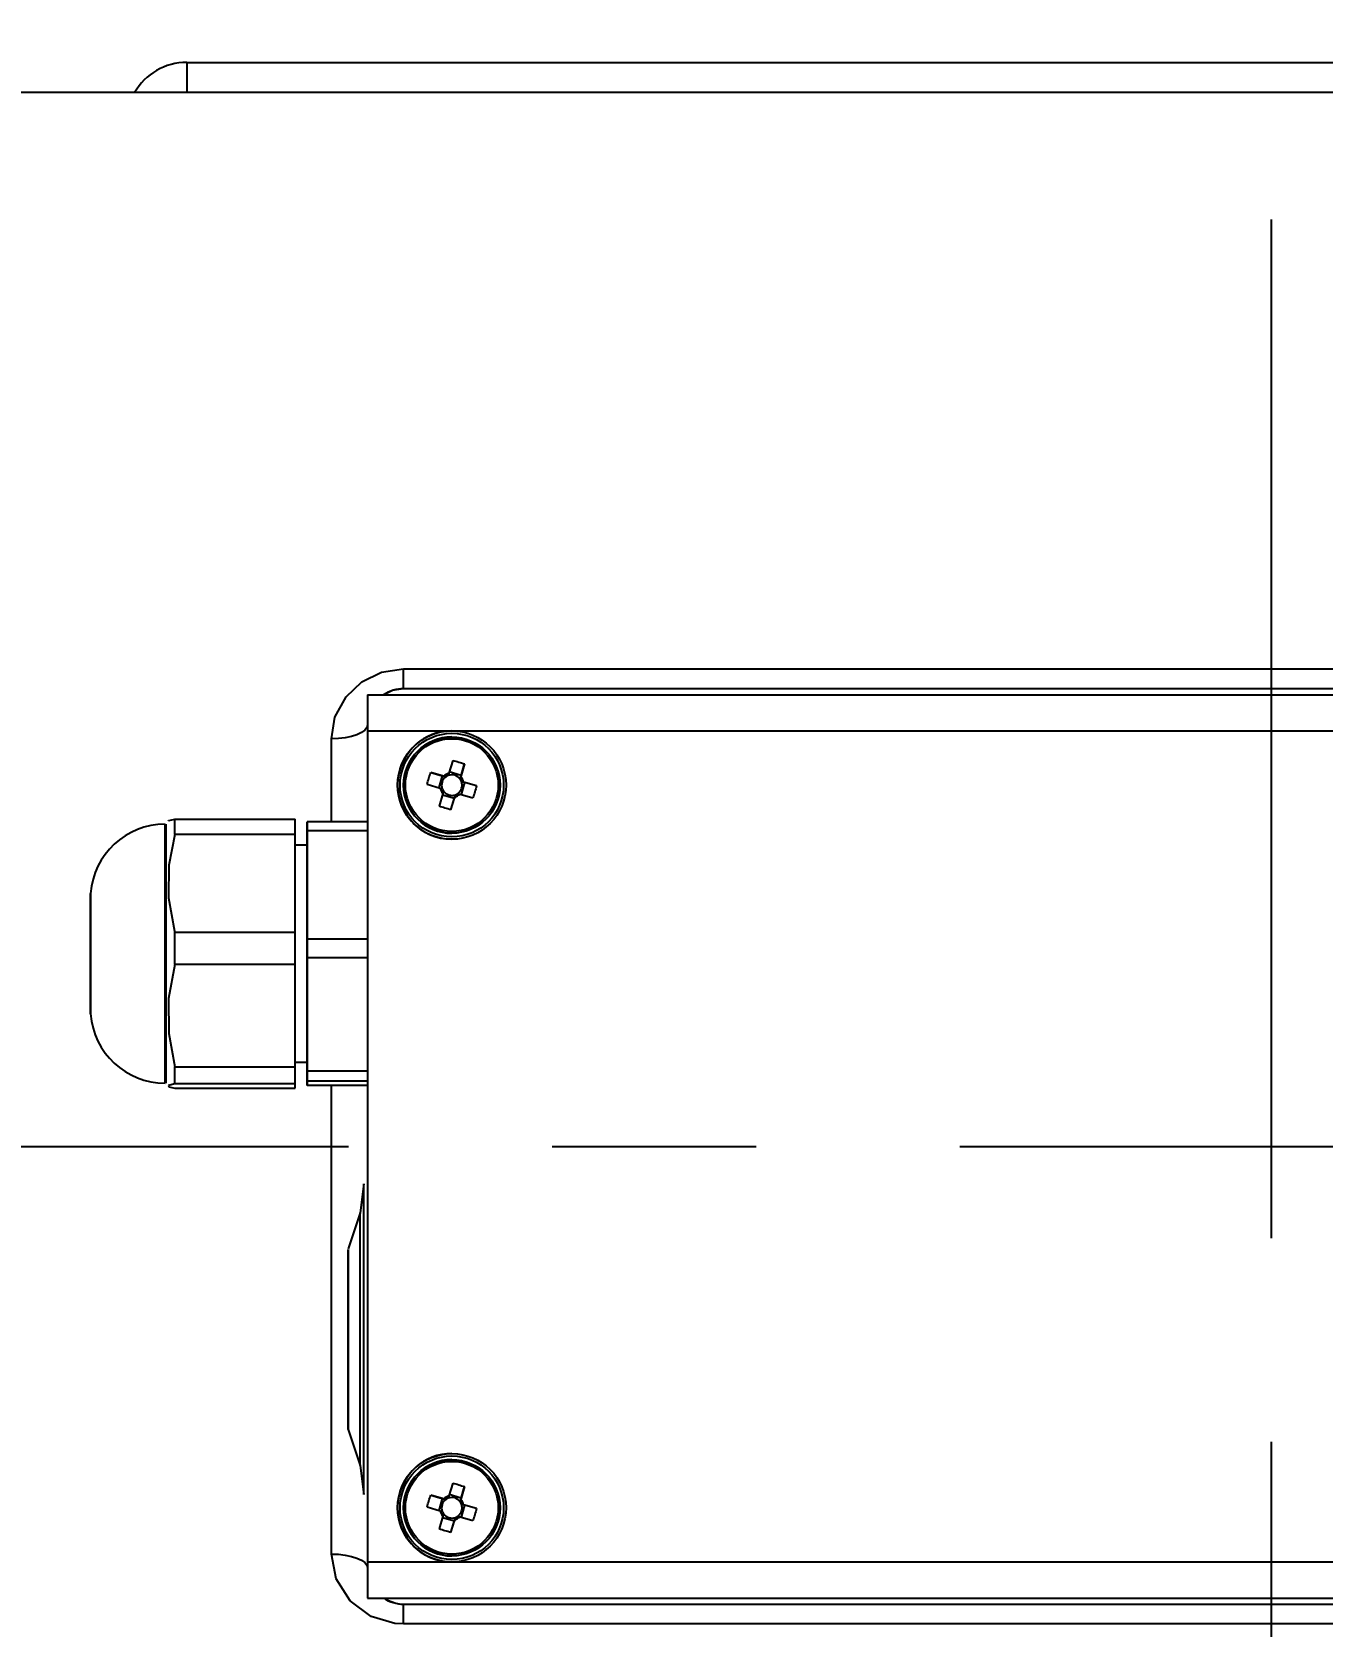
# Model space of a CAD drawing. Extents: x 4154 to 4364, y 2392 to 2546.
# Drawn here: x 4197.13 to 4205.57, y 2503.02 to 2513.45 of the extents above; entities that cross this region are included whole.
import ezdxf

# ---------------------------------------------------------------- set-up
doc = ezdxf.new("R2010")
doc.units = 0
doc.header["$LTSCALE"] = 1.5
doc.header["$MEASUREMENT"] = 0
doc.header["$PDSIZE"] = -1
doc.linetypes.add('CENTER', pattern=[10.16, 6.35, -1.27, 1.27, -1.27])
doc.layers.get('0').update_dxf_attribs({"color": 2})
doc.layers.add('1', color=7, linetype='Continuous')
doc.layers.add('SL', color=7, linetype='Continuous')
doc.styles.add('KWHS', font='ROMANS', dxfattribs={"bigfont": 'GHS'})
doc.styles.get("Standard").update_dxf_attribs({"font": 'romans.shx', "width": 0.9})
doc.dimstyles.get("Standard").update_dxf_attribs({"dimtxt": 0.18, "dimasz": 0.18, "dimexe": 0.18, "dimexo": 0.0625, "dimgap": 0.09, "dimtad": 0, "dimtih": 1, "dimtoh": 1, "dimdec": 4, "dimzin": 0, "dimdsep": 46, "dimtxsty": 'Standard', "dimcen": 0.09, "dimadec": 0, "dimazin": 0, "dimtfac": 1, "dimtdec": 4, "dimtofl": 0, "dimtmove": 0, "dimatfit": 0, "dimfxl": 1, "dimtolj": 1, "dimtzin": 0, "dimarcsym": 0})

# ---------------------------------------------------------------- blocks, each defined once
blk = doc.blocks.new('*D55')
at = {"layer": '1', "color": 1, "linetype": 'Continuous', "lineweight": 0}
for p, q in [((4171.689, 2507.369), (4171.689, 2529.363)), ((4238.783, 2507.369), (4238.783, 2529.363)), ((4173.189, 2528.863), (4237.283, 2528.863))]:
    blk.add_line(p, q, dxfattribs=at)
at = {"layer": '1', "color": 1, "linetype": 'Continuous'}
for points in [[(4173.189, 2529.113), (4173.189, 2528.613), (4171.689, 2528.863)], [(4237.283, 2529.113), (4237.283, 2528.613), (4238.783, 2528.863)]]:
    blk.add_solid(points, dxfattribs=at)
at = {"layer": 'Defpoints', "color": 0, "linetype": 'Continuous'}
for p in [(4238.783, 2528.863), (4171.689, 2506.869), (4238.783, 2506.869)]:
    blk.add_point(p, dxfattribs=at)
at = {"layer": '1', "color": 1, "linetype": 'Continuous', "insert": (4205.236, 2530.113), "char_height": 1.5, "attachment_point": 5, "style": 'KWHS'}
blk.add_mtext('\\A1;851', dxfattribs=at)

msp = doc.modelspace()

# ---------------------------------------------------------------- linework, layer by layer
at = {"color": 7, "linetype": 'Continuous'}
for p, q in [((4198.14072, 2513.25495), (4212.33216, 2513.25496)), ((4198.14072, 2513.25495), (4212.33216, 2513.25496)), ((4198.14072, 2513.25495), (4198.14072, 2513.25495)), ((4198.14072, 2513.25495), (4198.14072, 2513.25495)), ((4198.14072, 2513.25495), (4198.14072, 2513.24738)), ((4198.14072, 2513.24738), (4198.14072, 2513.22495)), ((4198.14072, 2513.22495), (4198.14072, 2513.18852)), ((4198.14072, 2513.18852), (4198.14072, 2513.13949)), ((4198.14072, 2513.13949), (4198.14072, 2513.07976)), ((4198.14072, 2513.07976), (4198.14072, 2513.05785)), ((4213.51478, 2513.05785), (4196.9581, 2513.05785)), ((4199.18265, 2509.10319), (4199.28734, 2509.20105)), ((4199.28734, 2509.20105), (4199.41533, 2509.2627)), ((4199.41533, 2509.2627), (4199.55986, 2509.28457)), ((4199.55986, 2509.28457), (4210.91302, 2509.28458)), ((4199.55986, 2509.25667), (4199.55986, 2509.28457)), ((4199.55986, 2509.23131), (4199.55986, 2509.25667)), ((4199.55986, 2509.20899), (4199.55986, 2509.23131)), ((4199.55986, 2509.19012), (4199.55986, 2509.20899)), ((4199.11007, 2508.96885), (4199.18265, 2509.10319)), ((4199.32334, 2509.11578), (4211.14954, 2509.11579)), ((4199.32334, 2509.11578), (4199.32334, 2509.11578)), ((4199.32334, 2509.11578), (4199.32334, 2508.9581)), ((4199.32334, 2509.11578), (4199.32334, 2509.11124)), ((4199.32334, 2509.11124), (4199.32334, 2509.09778)), ((4199.32334, 2509.09778), (4199.32334, 2509.07592)), ((4199.4876, 2509.14389), (4199.43118, 2509.11578)), ((4199.49781, 2509.14692), (4199.4876, 2509.14389)), ((4199.55986, 2509.1552), (4199.49781, 2509.14692)), ((4199.55986, 2509.17507), (4199.55986, 2509.19012)), ((4199.55986, 2509.1641), (4199.55986, 2509.17507)), ((4199.55986, 2509.15744), (4199.55986, 2509.1641)), ((4199.55986, 2509.1552), (4199.55986, 2509.15744)), ((4210.91302, 2509.15521), (4199.55986, 2509.1552)), ((4199.32334, 2509.07592), (4199.32334, 2509.04651)), ((4199.32334, 2509.04651), (4199.32334, 2509.01067)), ((4199.32334, 2509.01067), (4199.32334, 2508.96977)), ((4199.08682, 2508.82721), (4199.11007, 2508.96885)), ((4199.3188, 2508.90083), (4199.30534, 2508.88367)), ((4199.32334, 2508.91868), (4199.3188, 2508.90083)), ((4199.32334, 2508.96977), (4199.32334, 2508.9254)), ((4199.32334, 2508.9581), (4199.32334, 2508.9581)), ((4199.32334, 2508.9581), (4199.32334, 2508.95659)), ((4199.32334, 2508.95659), (4199.32334, 2508.9521)), ((4199.32334, 2508.9521), (4199.32334, 2508.94481)), ((4199.32334, 2508.94481), (4199.32334, 2508.93501)), ((4199.32334, 2508.93501), (4199.32334, 2508.92306)), ((4199.32334, 2508.9254), (4199.32334, 2508.87926)), ((4199.32334, 2508.92306), (4199.32334, 2508.90943)), ((4199.32334, 2508.90943), (4199.32334, 2508.89464)), ((4199.32334, 2508.89464), (4199.32334, 2508.87926)), ((4199.13296, 2508.82896), (4199.08682, 2508.82721)), ((4199.08682, 2508.28318), (4199.08682, 2508.82721)), ((4199.17733, 2508.83417), (4199.13296, 2508.82896)), ((4199.21822, 2508.84262), (4199.17733, 2508.83417)), ((4199.25406, 2508.854), (4199.21822, 2508.84262)), ((4199.28348, 2508.86786), (4199.25406, 2508.854)), ((4199.30534, 2508.88367), (4199.28348, 2508.86786)), ((4199.32334, 2508.87926), (4211.14954, 2508.87926)), ((4199.32334, 2508.87926), (4199.32334, 2503.43921)), ((4199.32334, 2508.87926), (4199.32334, 2503.43921)), ((4199.87523, 2508.87926), (4199.87523, 2508.87926)), ((4199.87523, 2508.83984), (4199.87523, 2508.83984)), ((4199.8809, 2508.68602), (4199.85581, 2508.60163)), ((4199.8809, 2508.68602), (4199.8907, 2508.68344)), ((4199.8907, 2508.68344), (4199.9005, 2508.68076)), ((4199.9005, 2508.68076), (4199.91027, 2508.678)), ((4199.91027, 2508.678), (4199.92002, 2508.67515)), ((4199.72456, 2508.56927), (4199.72749, 2508.57899)), ((4199.72749, 2508.57899), (4199.73052, 2508.58869)), ((4199.73052, 2508.58869), (4199.73363, 2508.59835)), ((4199.73363, 2508.59835), (4199.73682, 2508.60798)), ((4199.73682, 2508.60798), (4199.81249, 2508.58549)), ((4199.82122, 2508.58289), (4199.73682, 2508.60798)), ((4199.81249, 2508.58549), (4199.78935, 2508.50765)), ((4199.81249, 2508.58549), (4199.8356, 2508.57861)), ((4199.8356, 2508.57861), (4199.82122, 2508.58289)), ((4199.85581, 2508.60163), (4199.85153, 2508.58724)), ((4199.93624, 2508.58721), (4199.8584, 2508.61036)), ((4199.92002, 2508.67515), (4199.92975, 2508.67221)), ((4199.93624, 2508.58721), (4199.92937, 2508.5641)), ((4199.92937, 2508.5641), (4199.93365, 2508.57849)), ((4199.92975, 2508.67221), (4199.93945, 2508.66918)), ((4199.93365, 2508.57849), (4199.95874, 2508.66288)), ((4199.95874, 2508.66288), (4199.93624, 2508.58721)), ((4199.93945, 2508.66918), (4199.94911, 2508.66607)), ((4199.94911, 2508.66607), (4199.95874, 2508.66288)), ((4199.71368, 2508.53014), (4199.71627, 2508.53995)), ((4199.71368, 2508.53014), (4199.79808, 2508.50505)), ((4199.71627, 2508.53995), (4199.71894, 2508.54974)), ((4199.71894, 2508.54974), (4199.7217, 2508.55951)), ((4199.7217, 2508.55951), (4199.72456, 2508.56927)), ((4199.81681, 2508.47046), (4199.79172, 2508.38607)), ((4199.79808, 2508.50505), (4199.81246, 2508.50077)), ((4199.82109, 2508.48485), (4199.81681, 2508.47046)), ((4199.91486, 2508.47033), (4199.92924, 2508.46606)), ((4199.93797, 2508.46346), (4199.96111, 2508.5413)), ((4199.938, 2508.54817), (4199.96111, 2508.5413)), ((4199.95238, 2508.5439), (4199.938, 2508.54817)), ((4200.03678, 2508.51881), (4199.95238, 2508.5439)), ((4200.03678, 2508.51881), (4199.96111, 2508.5413)), ((4200.02297, 2508.46995), (4200.01994, 2508.46026)), ((4200.02591, 2508.47968), (4200.02297, 2508.46995)), ((4200.02876, 2508.48943), (4200.02591, 2508.47968)), ((4200.03152, 2508.49921), (4200.02876, 2508.48943)), ((4200.03419, 2508.509), (4200.03152, 2508.49921)), ((4200.03678, 2508.51881), (4200.03419, 2508.509)), ((4199.80135, 2508.38287), (4199.79172, 2508.38607)), ((4199.81101, 2508.37976), (4199.80135, 2508.38287)), ((4199.82071, 2508.37674), (4199.81101, 2508.37976)), ((4199.81422, 2508.46173), (4199.89206, 2508.43859)), ((4199.83044, 2508.3738), (4199.82071, 2508.37674)), ((4199.84019, 2508.37095), (4199.83044, 2508.3738)), ((4199.84996, 2508.36818), (4199.84019, 2508.37095)), ((4199.85976, 2508.36551), (4199.84996, 2508.36818)), ((4199.86956, 2508.36293), (4199.85976, 2508.36551)), ((4199.86956, 2508.36293), (4199.89465, 2508.44732)), ((4199.86956, 2508.36293), (4199.89206, 2508.43859)), ((4199.89893, 2508.4617), (4199.89206, 2508.43859)), ((4199.89465, 2508.44732), (4199.89893, 2508.4617)), ((4199.92924, 2508.46606), (4200.01364, 2508.44097)), ((4200.01683, 2508.45059), (4200.01364, 2508.44097)), ((4200.01994, 2508.46026), (4200.01683, 2508.45059)), ((4197.99881, 2508.26509), (4197.99881, 2508.26824)), ((4197.99881, 2508.23729), (4197.99881, 2508.26509)), ((4198.00498, 2508.26509), (4198.00498, 2508.26824)), ((4198.00498, 2508.23729), (4198.00498, 2508.26509)), ((4198.02202, 2508.28854), (4198.02222, 2508.29227)), ((4198.02222, 2508.29227), (4198.06188, 2508.30131)), ((4198.06188, 2508.30131), (4198.85029, 2508.30131)), ((4198.06188, 2508.202), (4198.06188, 2508.30131)), ((4198.85029, 2508.202), (4198.85029, 2508.30131)), ((4199.32334, 2508.28318), (4198.92913, 2508.28318)), ((4198.92913, 2508.28318), (4198.92913, 2508.25214)), ((4198.92913, 2508.22737), (4198.92913, 2508.28318)), ((4197.99881, 2508.18168), (4197.99881, 2508.23729)), ((4197.99881, 2508.10016), (4197.99881, 2508.18168)), ((4198.00498, 2508.18168), (4198.00498, 2508.23729)), ((4198.00498, 2508.10016), (4198.00498, 2508.18168)), ((4198.06188, 2508.202), (4198.02285, 2508.00041)), ((4198.85029, 2508.202), (4198.06188, 2508.202)), ((4198.85029, 2507.56149), (4198.85029, 2508.202)), ((4198.92913, 2508.25214), (4198.92913, 2508.18871)), ((4198.92913, 2508.22737), (4199.32334, 2508.22737)), ((4198.92913, 2507.51517), (4198.92913, 2508.22737)), ((4198.92913, 2508.18871), (4198.92913, 2507.44547)), ((4199.87523, 2508.20911), (4199.87523, 2508.20911)), ((4199.87523, 2508.16969), (4199.87523, 2508.16969)), ((4197.99881, 2507.9955), (4197.99881, 2508.10016)), ((4198.00498, 2507.9955), (4198.00498, 2508.10016)), ((4198.92913, 2508.13027), (4198.85029, 2508.13027)), ((4198.92913, 2508.11619), (4198.92913, 2508.13027)), ((4198.92913, 2508.07364), (4198.92913, 2508.11619)), ((4198.92913, 2508.00435), (4198.92913, 2508.07364)), ((4197.99881, 2507.87127), (4197.99881, 2507.9955)), ((4198.00498, 2507.87127), (4198.00498, 2507.9955)), ((4198.02285, 2508.00041), (4198.02058, 2507.78624)), ((4198.92913, 2507.91118), (4198.92913, 2508.00435)), ((4197.99881, 2507.73169), (4197.99881, 2507.87127)), ((4198.00498, 2507.73169), (4198.00498, 2507.87127)), ((4198.92913, 2507.79792), (4198.92913, 2507.91118)), ((4197.51128, 2507.80548), (4197.51128, 2507.81432)), ((4197.51128, 2507.81432), (4197.51128, 2507.79397)), ((4197.51128, 2507.7681), (4197.51128, 2507.80548)), ((4197.51128, 2507.79397), (4197.51128, 2507.74593)), ((4197.51128, 2507.70496), (4197.51128, 2507.7681)), ((4197.51128, 2507.74593), (4197.51128, 2507.67377)), ((4198.02058, 2507.78624), (4198.0599, 2507.56882)), ((4198.92913, 2507.66922), (4198.92913, 2507.79792)), ((4197.51128, 2507.62073), (4197.51128, 2507.70496)), ((4197.51128, 2507.67377), (4197.51128, 2507.58285)), ((4197.99881, 2507.58152), (4197.99881, 2507.73169)), ((4198.00498, 2507.58152), (4198.00498, 2507.73169)), ((4198.92913, 2507.53034), (4198.92913, 2507.66922)), ((4197.51128, 2507.52167), (4197.51128, 2507.62073)), ((4197.51128, 2507.58285), (4197.51128, 2507.47989)), ((4197.99881, 2507.42588), (4197.99881, 2507.58152)), ((4198.00498, 2507.42588), (4198.00498, 2507.58152)), ((4198.0599, 2507.56882), (4198.06188, 2507.56149)), ((4198.06188, 2507.56149), (4198.85029, 2507.56149)), ((4198.06188, 2507.34929), (4198.06188, 2507.56149)), ((4198.85029, 2507.34929), (4198.85029, 2507.56149)), ((4198.92913, 2507.38698), (4198.92913, 2507.53034)), ((4197.51128, 2507.41512), (4197.51128, 2507.52167)), ((4197.51128, 2507.47989), (4197.51128, 2507.37255)), ((4197.99881, 2507.27006), (4197.99881, 2507.42588)), ((4198.00498, 2507.27006), (4198.00498, 2507.42588)), ((4199.32334, 2507.51517), (4198.92913, 2507.51517)), ((4198.92913, 2507.39592), (4198.92913, 2507.51517)), ((4198.92913, 2507.44547), (4198.92913, 2507.32622)), ((4197.51128, 2507.30898), (4197.51128, 2507.41512)), ((4197.51128, 2507.37255), (4197.51128, 2507.26877)), ((4198.06188, 2507.34929), (4198.02172, 2507.12754)), ((4198.85029, 2507.34929), (4198.06188, 2507.34929)), ((4198.85029, 2506.68087), (4198.85029, 2507.34929)), ((4198.92913, 2506.65268), (4198.92913, 2507.39592)), ((4198.92913, 2507.39592), (4199.32334, 2507.39592)), ((4198.92913, 2507.24499), (4198.92913, 2507.38698)), ((4198.92913, 2507.32622), (4198.92913, 2506.61402)), ((4197.51128, 2507.21113), (4197.51128, 2507.30898)), ((4197.51128, 2507.26877), (4197.51128, 2507.17627)), ((4197.99881, 2507.11936), (4197.99881, 2507.27006)), ((4198.00498, 2507.11936), (4198.00498, 2507.27006)), ((4198.92913, 2507.1102), (4198.92913, 2507.24499)), ((4197.51128, 2507.12882), (4197.51128, 2507.21113)), ((4197.51128, 2507.17627), (4197.51128, 2507.10189)), ((4197.51128, 2507.06815), (4197.51128, 2507.12882)), ((4197.99881, 2506.97893), (4197.99881, 2507.11936)), ((4198.00498, 2506.97893), (4198.00498, 2507.11936)), ((4198.02172, 2507.12754), (4198.02222, 2506.89751)), ((4197.51128, 2507.10189), (4197.51128, 2507.05115)), ((4197.51128, 2507.03364), (4197.51128, 2507.06815)), ((4197.51128, 2507.05115), (4197.51128, 2507.02783)), ((4197.51128, 2507.02783), (4197.51128, 2507.03364)), ((4198.92913, 2506.98812), (4198.92913, 2507.1102)), ((4197.99881, 2506.85355), (4197.99881, 2506.97893)), ((4198.00498, 2506.85355), (4198.00498, 2506.97893)), ((4198.92913, 2506.88375), (4198.92913, 2506.98812)), ((4197.99881, 2506.74747), (4197.99881, 2506.85355)), ((4198.00498, 2506.74747), (4198.00498, 2506.85355)), ((4198.02222, 2506.89751), (4198.06188, 2506.68087)), ((4198.92913, 2506.80136), (4198.92913, 2506.88375)), ((4198.92913, 2506.74433), (4198.92913, 2506.80136)), ((4197.99881, 2506.66433), (4197.99881, 2506.74747)), ((4198.00498, 2506.66433), (4198.00498, 2506.74747)), ((4198.85029, 2506.71112), (4198.92913, 2506.71112)), ((4198.92913, 2506.71499), (4198.92913, 2506.74433)), ((4198.92913, 2506.71112), (4198.92913, 2506.71499)), ((4197.99881, 2506.60694), (4197.99881, 2506.66433)), ((4197.99881, 2506.57726), (4197.99881, 2506.60694)), ((4198.00498, 2506.60694), (4198.00498, 2506.66433)), ((4198.00498, 2506.57726), (4198.00498, 2506.60694)), ((4198.06188, 2506.68087), (4198.85029, 2506.68087)), ((4198.06188, 2506.56798), (4198.06188, 2506.68087)), ((4198.85029, 2506.56798), (4198.85029, 2506.68087)), ((4199.32334, 2506.65268), (4198.92913, 2506.65268)), ((4198.92913, 2506.58924), (4198.92913, 2506.65268)), ((4198.92913, 2506.61402), (4198.92913, 2506.55821)), ((4197.99881, 2506.57315), (4197.99881, 2506.57726)), ((4198.00498, 2506.57315), (4198.00498, 2506.57726)), ((4198.06188, 2506.56798), (4198.02172, 2506.55873)), ((4198.02172, 2506.55873), (4198.02222, 2506.54912)), ((4198.02222, 2506.54912), (4198.06188, 2506.54008)), ((4198.85029, 2506.56798), (4198.06188, 2506.56798)), ((4198.06188, 2506.54008), (4198.85029, 2506.54008)), ((4198.85029, 2506.54008), (4198.85029, 2506.56798)), ((4198.92913, 2506.58924), (4199.32334, 2506.58924)), ((4198.92913, 2506.55821), (4198.92913, 2506.58924)), ((4199.32334, 2506.55821), (4198.92913, 2506.55821)), ((4199.08682, 2506.15923), (4199.08682, 2506.55821)), ((4199.08682, 2505.703), (4199.08682, 2506.15923)), ((4199.29969, 2505.91482), (4199.27604, 2505.72561)), ((4199.29969, 2505.90095), (4199.29969, 2505.91482)), ((4199.29969, 2505.91482), (4199.29969, 2505.91482)), ((4199.29969, 2505.85972), (4199.29969, 2505.90095)), ((4199.29969, 2505.79224), (4199.29969, 2505.85972)), ((4199.29969, 2505.70037), (4199.29969, 2505.79224)), ((4199.08682, 2505.24876), (4199.08682, 2505.703)), ((4199.27604, 2505.72561), (4199.1972, 2505.48908)), ((4199.27604, 2505.71151), (4199.27604, 2505.72561)), ((4199.27604, 2505.72561), (4199.27604, 2505.72561)), ((4199.27604, 2505.6697), (4199.27604, 2505.71151)), ((4199.27604, 2505.60161), (4199.27604, 2505.6697)), ((4199.29969, 2505.5866), (4199.29969, 2505.70037)), ((4199.27604, 2505.50955), (4199.27604, 2505.60161)), ((4199.29969, 2505.45405), (4199.29969, 2505.5866)), ((4199.1972, 2505.45813), (4199.1972, 2505.48562)), ((4199.1972, 2505.48562), (4199.1972, 2505.48562)), ((4199.1972, 2505.48562), (4199.1972, 2505.45813)), ((4199.1972, 2505.40444), (4199.1972, 2505.45813)), ((4199.1972, 2505.45813), (4199.1972, 2505.40444)), ((4199.27604, 2505.39665), (4199.27604, 2505.50955)), ((4199.29969, 2505.30632), (4199.29969, 2505.45405)), ((4199.1972, 2505.32706), (4199.1972, 2505.40444)), ((4199.1972, 2505.40444), (4199.1972, 2505.32706)), ((4199.27604, 2505.26677), (4199.27604, 2505.39665)), ((4199.08682, 2504.79851), (4199.08682, 2505.24876)), ((4199.1972, 2505.22961), (4199.1972, 2505.32706)), ((4199.1972, 2505.32706), (4199.1972, 2505.22961)), ((4199.27604, 2505.12432), (4199.27604, 2505.26677)), ((4199.29969, 2505.14744), (4199.29969, 2505.30632)), ((4199.1972, 2505.11664), (4199.1972, 2505.22961)), ((4199.1972, 2505.22961), (4199.1972, 2505.11664)), ((4199.29969, 2504.98176), (4199.29969, 2505.14744)), ((4199.1972, 2504.99343), (4199.1972, 2505.11664)), ((4199.1972, 2505.11664), (4199.1972, 2504.99343)), ((4199.27604, 2504.97415), (4199.27604, 2505.12432)), ((4199.1972, 2504.86576), (4199.1972, 2504.99343)), ((4199.1972, 2504.99343), (4199.1972, 2504.86576)), ((4199.27604, 2504.82139), (4199.27604, 2504.97415)), ((4199.29969, 2504.81378), (4199.29969, 2504.98176)), ((4199.1972, 2504.73958), (4199.1972, 2504.86576)), ((4199.1972, 2504.86576), (4199.1972, 2504.73958)), ((4199.27604, 2504.67122), (4199.27604, 2504.82139)), ((4199.08682, 2504.35422), (4199.08682, 2504.79851)), ((4199.1972, 2504.6208), (4199.1972, 2504.73958)), ((4199.1972, 2504.73958), (4199.1972, 2504.6208)), ((4199.29969, 2504.6481), (4199.29969, 2504.81378)), ((4199.1972, 2504.51497), (4199.1972, 2504.6208)), ((4199.1972, 2504.6208), (4199.1972, 2504.51497)), ((4199.27604, 2504.52877), (4199.27604, 2504.67122)), ((4199.29969, 2504.48923), (4199.29969, 2504.6481)), ((4199.1972, 2504.42703), (4199.1972, 2504.51497)), ((4199.1972, 2504.51497), (4199.1972, 2504.42703)), ((4199.27604, 2504.39889), (4199.27604, 2504.52877)), ((4199.1972, 2504.36111), (4199.1972, 2504.42703)), ((4199.1972, 2504.42703), (4199.1972, 2504.36111)), ((4199.27604, 2504.28599), (4199.27604, 2504.39889)), ((4199.29969, 2504.3415), (4199.29969, 2504.48923)), ((4199.08682, 2503.91783), (4199.08682, 2504.35422)), ((4199.1972, 2504.32029), (4199.1972, 2504.36111)), ((4199.1972, 2504.36111), (4199.1972, 2504.32029)), ((4199.1972, 2504.30646), (4199.1972, 2504.32029)), ((4199.1972, 2504.32029), (4199.1972, 2504.30646)), ((4199.1972, 2504.30646), (4199.27604, 2504.06994)), ((4199.29969, 2504.20894), (4199.29969, 2504.3415)), ((4199.27604, 2504.19393), (4199.27604, 2504.28599)), ((4199.27604, 2504.12584), (4199.27604, 2504.19393)), ((4199.29969, 2504.09517), (4199.29969, 2504.20894)), ((4199.27604, 2504.08403), (4199.27604, 2504.12584)), ((4199.29969, 2504.0033), (4199.29969, 2504.09517)), ((4199.87523, 2504.14878), (4199.87523, 2504.14878)), ((4199.87523, 2504.10936), (4199.87523, 2504.10936)), ((4199.27604, 2504.06994), (4199.27604, 2504.08403)), ((4199.27604, 2504.06994), (4199.29969, 2503.88072)), ((4199.29969, 2503.93582), (4199.29969, 2504.0033)), ((4199.08682, 2503.49126), (4199.08682, 2503.91783)), ((4199.29969, 2503.89459), (4199.29969, 2503.93582)), ((4199.29969, 2503.88072), (4199.29969, 2503.89459)), ((4199.73363, 2503.86787), (4199.73682, 2503.8775)), ((4199.73682, 2503.8775), (4199.81249, 2503.855)), ((4199.82122, 2503.85241), (4199.73682, 2503.8775)), ((4199.8809, 2503.95554), (4199.85581, 2503.87115)), ((4199.93624, 2503.85673), (4199.8584, 2503.87987)), ((4199.8809, 2503.95554), (4199.89071, 2503.95296)), ((4199.89071, 2503.95296), (4199.9005, 2503.95028)), ((4199.9005, 2503.95028), (4199.91027, 2503.94752)), ((4199.91027, 2503.94752), (4199.92003, 2503.94467)), ((4199.92003, 2503.94467), (4199.92975, 2503.94173)), ((4199.92975, 2503.94173), (4199.93945, 2503.9387)), ((4199.93365, 2503.848), (4199.95874, 2503.9324)), ((4199.95874, 2503.9324), (4199.93624, 2503.85673)), ((4199.93945, 2503.9387), (4199.94911, 2503.93559)), ((4199.94911, 2503.93559), (4199.95874, 2503.9324)), ((4199.71368, 2503.79966), (4199.71627, 2503.80947)), ((4199.71368, 2503.79966), (4199.79808, 2503.77457)), ((4199.71627, 2503.80947), (4199.71894, 2503.81926)), ((4199.71894, 2503.81926), (4199.7217, 2503.82903)), ((4199.7217, 2503.82903), (4199.72456, 2503.83879)), ((4199.72456, 2503.83879), (4199.7275, 2503.84851)), ((4199.7275, 2503.84851), (4199.73052, 2503.85821)), ((4199.73052, 2503.85821), (4199.73363, 2503.86787)), ((4199.81249, 2503.855), (4199.78935, 2503.77716)), ((4199.79808, 2503.77457), (4199.81246, 2503.77029)), ((4199.81249, 2503.855), (4199.8356, 2503.84813)), ((4199.8356, 2503.84813), (4199.82122, 2503.85241)), ((4199.85581, 2503.87115), (4199.85153, 2503.85676)), ((4199.93624, 2503.85673), (4199.92937, 2503.83362)), ((4199.92937, 2503.83362), (4199.93365, 2503.848)), ((4199.93797, 2503.73298), (4199.96111, 2503.81082)), ((4199.938, 2503.81769), (4199.96111, 2503.81082)), ((4199.95238, 2503.81342), (4199.938, 2503.81769)), ((4200.03678, 2503.78833), (4199.95238, 2503.81342)), ((4200.03678, 2503.78833), (4199.96111, 2503.81082)), ((4200.0342, 2503.77852), (4200.03152, 2503.76873)), ((4200.03678, 2503.78833), (4200.0342, 2503.77852)), ((4199.81681, 2503.73998), (4199.79172, 2503.65559)), ((4199.81422, 2503.73125), (4199.89206, 2503.70811)), ((4199.82109, 2503.75436), (4199.81681, 2503.73998)), ((4199.86956, 2503.63244), (4199.89465, 2503.71684)), ((4199.86956, 2503.63244), (4199.89206, 2503.70811)), ((4199.89893, 2503.73122), (4199.89206, 2503.70811)), ((4199.89465, 2503.71684), (4199.89893, 2503.73122)), ((4199.91486, 2503.73985), (4199.92924, 2503.73558)), ((4199.92924, 2503.73558), (4200.01364, 2503.71049)), ((4200.01683, 2503.72011), (4200.01364, 2503.71049)), ((4200.01994, 2503.72977), (4200.01683, 2503.72011)), ((4200.02297, 2503.73947), (4200.01994, 2503.72977)), ((4200.02591, 2503.7492), (4200.02297, 2503.73947)), ((4200.02876, 2503.75895), (4200.02591, 2503.7492)), ((4200.03152, 2503.76873), (4200.02876, 2503.75895)), ((4199.80135, 2503.65239), (4199.79172, 2503.65559)), ((4199.81101, 2503.64928), (4199.80135, 2503.65239)), ((4199.82071, 2503.64626), (4199.81101, 2503.64928)), ((4199.83044, 2503.64332), (4199.82071, 2503.64626)), ((4199.84019, 2503.64047), (4199.83044, 2503.64332)), ((4199.84996, 2503.6377), (4199.84019, 2503.64047)), ((4199.85976, 2503.63503), (4199.84996, 2503.6377)), ((4199.86956, 2503.63244), (4199.85976, 2503.63503)), ((4199.08682, 2503.49126), (4199.13296, 2503.4895)), ((4199.11802, 2503.32791), (4199.08682, 2503.49126)), ((4199.13296, 2503.4895), (4199.17733, 2503.4843)), ((4199.17733, 2503.4843), (4199.21822, 2503.47584)), ((4199.21822, 2503.47584), (4199.25407, 2503.46447)), ((4199.25407, 2503.46447), (4199.28348, 2503.45061)), ((4199.87523, 2503.47863), (4199.87523, 2503.47863)), ((4199.28348, 2503.45061), (4199.30534, 2503.43479)), ((4199.30534, 2503.43479), (4199.3188, 2503.41763)), ((4199.3188, 2503.41763), (4199.32334, 2503.39979)), ((4199.32334, 2503.43921), (4211.14954, 2503.43921)), ((4199.32334, 2503.43921), (4199.32334, 2503.42383)), ((4199.32334, 2503.43921), (4199.32334, 2503.39306)), ((4199.32334, 2503.42383), (4199.32334, 2503.40903)), ((4199.32334, 2503.40903), (4199.32334, 2503.3954)), ((4199.32334, 2503.3954), (4199.32334, 2503.38346)), ((4199.32334, 2503.39306), (4199.32334, 2503.34869)), ((4199.32334, 2503.38346), (4199.32334, 2503.37365)), ((4199.32334, 2503.37365), (4199.32334, 2503.36637)), ((4199.32334, 2503.36637), (4199.32334, 2503.36188)), ((4199.32334, 2503.36188), (4199.32334, 2503.36036)), ((4199.32334, 2503.36036), (4199.32334, 2503.36036)), ((4199.32334, 2503.36036), (4199.32334, 2503.20268)), ((4199.87523, 2503.43921), (4199.87523, 2503.43921)), ((4199.2089, 2503.1846), (4199.11802, 2503.32791)), ((4199.32334, 2503.34869), (4199.32334, 2503.3078)), ((4199.32334, 2503.3078), (4199.32334, 2503.27196)), ((4199.32334, 2503.27196), (4199.32334, 2503.24254)), ((4199.34718, 2503.08273), (4199.2089, 2503.1846)), ((4199.32334, 2503.24254), (4199.32334, 2503.22069)), ((4199.32334, 2503.22069), (4199.32334, 2503.20723)), ((4199.32334, 2503.20723), (4199.32334, 2503.20268)), ((4199.32334, 2503.20268), (4211.14954, 2503.20268)), ((4199.32334, 2503.20268), (4199.32334, 2503.20268)), ((4199.43493, 2503.20268), (4199.45352, 2503.18852)), ((4199.45352, 2503.18852), (4199.50898, 2503.1688)), ((4199.50898, 2503.1688), (4199.53122, 2503.165)), ((4199.53122, 2503.165), (4199.55987, 2503.16326)), ((4199.55987, 2503.16326), (4210.91302, 2503.16326)), ((4199.55987, 2503.16103), (4199.55987, 2503.16326)), ((4199.55987, 2503.15436), (4199.55987, 2503.16103)), ((4199.55987, 2503.1434), (4199.55987, 2503.15436)), ((4199.50257, 2503.03726), (4199.34718, 2503.08273)), ((4199.55987, 2503.12834), (4199.55987, 2503.1434)), ((4199.55987, 2503.10947), (4199.55987, 2503.12834)), ((4199.55987, 2503.08715), (4199.55987, 2503.10947)), ((4199.55987, 2503.0618), (4199.55987, 2503.08715)), ((4199.55987, 2503.03389), (4199.55987, 2503.0618)), ((4199.55987, 2503.03389), (4199.50257, 2503.03726)), ((4210.91302, 2503.03389), (4199.55987, 2503.03389))]:
    msp.add_line(p, q, dxfattribs=at)
for centre, radius in [((4199.87523, 2508.52447), 0.35479), ((4199.87523, 2508.52447), 0.33902), ((4199.87523, 2508.52447), 0.31537), ((4199.87523, 2508.52447), 0.30381), ((4199.87523, 2503.79399), 0.35479), ((4199.87523, 2503.79399), 0.33902), ((4199.87523, 2503.79399), 0.31537), ((4199.87523, 2503.79399), 0.30381)]:
    msp.add_circle(centre, radius, dxfattribs=at)
for centre, radius, start, end in [((4198.14072, 2512.86075), 0.39421, 90.00001, 150.00001), ((4198.14072, 2512.86075), 0.39421, 90.00001, 150.00001), ((4199.55986, 2508.91868), 0.23652, 90.00001, 123.55732), ((4199.87523, 2508.52447), 0.35479, 89.999999, 173.439583), ((4199.87523, 2508.52447), 0.31537, 90, 270), ((4199.87523, 2508.52447), 0.06709, 126.20219, 200.684398), ((4199.87523, 2508.52447), 0.07956, 104.130224, 132.756364), ((4199.87523, 2508.52447), 0.06709, 110.684398, 126.20219), ((4199.87523, 2508.52447), 0.06709, 36.20219, 110.684398), ((4199.87523, 2508.52447), 0.07956, 14.130224, 42.756364), ((4199.87523, 2508.52447), 0.35479, 173.439583, 269.999999), ((4199.87523, 2508.52447), 0.07956, 194.130224, 222.756364), ((4199.87523, 2508.52447), 0.06709, 200.684398, 216.20219), ((4199.87523, 2508.52447), 0.06709, 216.20219, 290.684398), ((4199.87523, 2508.52447), 0.06709, 290.684398, 306.20219), ((4199.87523, 2508.52447), 0.06709, 306.20219, 20.684398), ((4199.87523, 2508.52447), 0.06709, 20.684398, 36.20219), ((4199.87523, 2508.52447), 0.07956, 284.130224, 312.756364), ((4197.99881, 2507.77942), 0.48882, 90.00001, 175.837786), ((4197.99881, 2507.06197), 0.48882, 184.162235, 270.00001), ((4199.87523, 2503.79399), 0.35479, 89.999999, 173.439583), ((4199.87523, 2503.79399), 0.31537, 90, 270), ((4199.87523, 2503.79399), 0.35479, 173.439583, 269.999999), ((4199.87523, 2503.79399), 0.07956, 194.130224, 222.756364), ((4199.87523, 2503.79399), 0.06709, 126.20219, 200.684398), ((4199.87523, 2503.79399), 0.07956, 104.130224, 132.756364), ((4199.87523, 2503.79399), 0.06709, 110.684398, 126.20219), ((4199.87523, 2503.79399), 0.06709, 36.20219, 110.684398), ((4199.87523, 2503.79399), 0.06709, 306.20219, 20.684398), ((4199.87523, 2503.79399), 0.06709, 20.684398, 36.20219), ((4199.87523, 2503.79399), 0.07956, 14.130224, 42.756364), ((4199.87523, 2503.79399), 0.06709, 200.684398, 216.20219), ((4199.87523, 2503.79399), 0.06709, 216.20219, 290.684398), ((4199.87523, 2503.79399), 0.07956, 284.130224, 312.756364), ((4199.87523, 2503.79399), 0.06709, 290.684398, 306.20219), ((4199.55987, 2503.39979), 0.23652, 236.4427, 270.00001)]:
    msp.add_arc(centre, radius, start, end, dxfattribs=at)
at = {"layer": 'SL', "color": 1, "linetype": 'CENTER', "ltscale": 0.7}
for p, q in [((4205.23644, 2522.89485), (4205.23644, 2487.90564)), ((4171.19587, 2506.15923), (4239.27701, 2506.15923))]:
    msp.add_line(p, q, dxfattribs=at)

# ---------------------------------------------------------------- dimensions: what is measured, and where the dimension line sits
at = {"layer": '1', "color": 7, "linetype": 'Continuous'}
dim = msp.add_linear_dim(base=(4238.78344, 2528.86297), p1=(4171.68945, 2506.86881), p2=(4238.78344, 2506.86881), text='851', dimstyle='Standard', override={"dimtxt": 1.5, "dimasz": 1.5, "dimexe": 0.5, "dimexo": 0.5, "dimgap": 0.5, "dimtad": 3, "dimtih": 0, "dimtoh": 0, "dimzin": 12, "dimdsep": 0, "dimtxsty": 'KWHS', "dimcen": 0, "dimdle": 10, "dimclrd": 1, "dimclre": 1, "dimclrt": 1, "dimadec": 2, "dimazin": 3, "dimtfac": 0.6, "dimtofl": 1, "dimtmove": 1, "dimatfit": 3, "dimtvp": 1, "dimlwd": 0, "dimlwe": 0}, dxfattribs=at)
dim.commit()
dim.dimension.update_dxf_attribs({"geometry": '*D55', "text_midpoint": (4205.23644, 2530.11297)})

doc.saveas('drawing.dxf')
